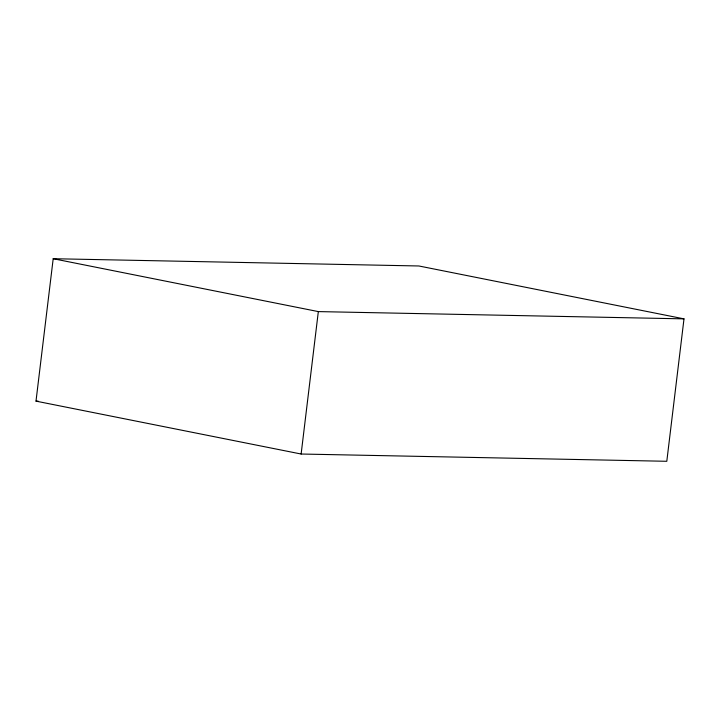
<?xml version="1.0" encoding="UTF-8"?>
<svg xmlns="http://www.w3.org/2000/svg" width="720" height="720" viewBox="0 0 720 720"><rect width="100%" height="100%" fill="white"/><g stroke="black" fill="none" stroke-linecap="round" stroke-linejoin="round"><path stroke-width="1.08" d="M36 401.139L53.199 258.714L418.869 265.977L684 318.861L666.801 461.286L301.131 454.023L36 401.139L38.241 401.184M301.131 454.023L318.33 311.598L684 318.861M53.199 258.714L318.33 311.598"/></g></svg>
